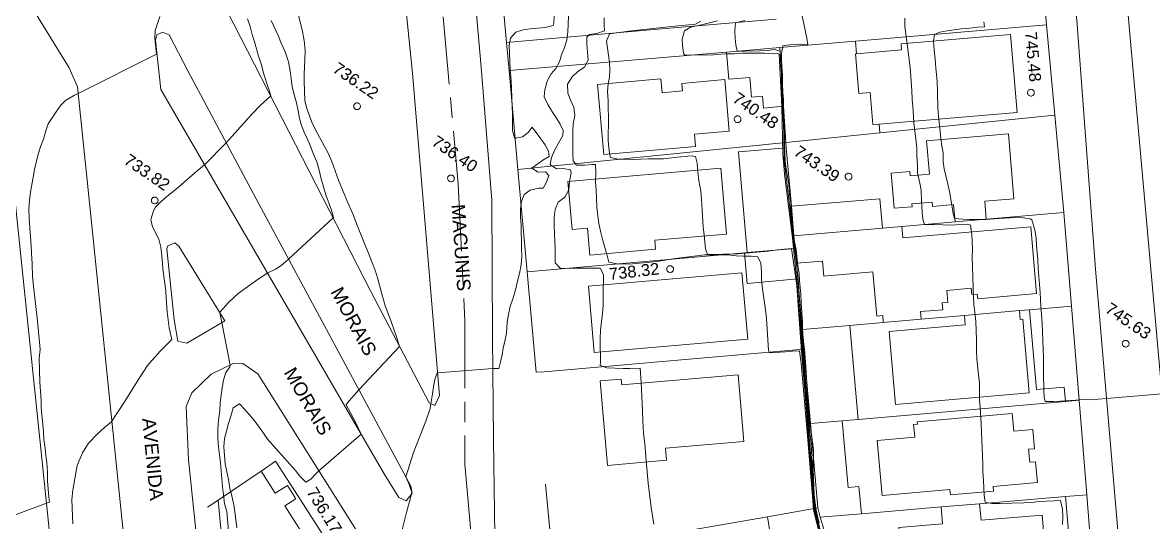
# Model space of a CAD drawing. Header units: metres. Extents: x 322294 to 7190115, y 7390841 to 10157759.
# Drawn here: x 323299.6 to 323466.7, y 7394051.7 to 7394125.7 of the extents above; entities that cross this region are included whole.
import ezdxf
from ezdxf.enums import TextEntityAlignment as Align

# ---------------------------------------------------------------- set-up
doc = ezdxf.new("R2010")
doc.units = ezdxf.units.M
doc.linetypes.add('T09', pattern=[17, 10, -2, 3, -2])
doc.layers.get('0').update_dxf_attribs({"lineweight": 18})
for name, color, linetype, lineweight in [('100_SIST_VIARIO_MEIO_FIO', 1, 'Continuous', 18), ('108_SEP_FIS_CANT_CENT_ILHA', 7, 'Continuous', 18), ('144_P_DUPLA_ASF_TOP', 7, 'Continuous', 18), ('160_P_SIMP_ASF_TOP', 7, 'Continuous', 18), ('206_MURO_E_MURO_ARRIMO', 7, 'Continuous', 18), ('214_PROJ_BEIRAL_EDIF', 10, 'Continuous', 18), ('508_LM_SETOR_FISCAL', 136, 'T09', 18), ('600_CURVA_MESTRA', 14, 'Continuous', 18), ('604_CURVA_INTERM', 7, 'Continuous', 18), ('606_PTO_COTADO', 7, 'Continuous', 18), ('608_PTO_COTADO_INTERVIA', 1, 'Continuous', 18)]:
    doc.layers.add(name, color=color, linetype=linetype, lineweight=lineweight)
doc.styles.add('Style-Arial', font='arial.ttf', dxfattribs={"height": 1.75})

# ---------------------------------------------------------------- blocks, each defined once
blk = doc.blocks.new('SP09')
at = {"color": 0, "linetype": 'Continuous'}
blk.add_lwpolyline([(-0.03, -0.51), (-0.14, -0.49), (-0.24, -0.46), (-0.31, -0.42), (-0.35, -0.39), (-0.42, -0.31), (-0.47, -0.24), (-0.51, -0.15), (-0.52, -0.09), (-0.52, 0.03), (-0.51, 0.11), (-0.48, 0.2), (-0.44, 0.27), (-0.4, 0.33), (-0.32, 0.39), (-0.23, 0.44), (-0.15, 0.48), (-0.1, 0.48), (-0.03, 0.48), (0.08, 0.48), (0.19, 0.44), (0.27, 0.4), (0.35, 0.32), (0.41, 0.23), (0.46, 0.11), (0.48, 0.03), (0.48, -0.03), (0.47, -0.08), (0.44, -0.21), (0.38, -0.3), (0.31, -0.38), (0.23, -0.44), (0.1, -0.49), (0.02, -0.51)], close=True, dxfattribs=at)
blk = doc.blocks.new('SP10')
at = {"color": 0, "linetype": 'Continuous'}
blk.add_lwpolyline([(-0.03, -0.51), (-0.14, -0.49), (-0.24, -0.46), (-0.31, -0.42), (-0.35, -0.39), (-0.42, -0.31), (-0.47, -0.24), (-0.51, -0.15), (-0.52, -0.09), (-0.52, 0.03), (-0.51, 0.11), (-0.48, 0.2), (-0.44, 0.27), (-0.4, 0.33), (-0.32, 0.39), (-0.23, 0.44), (-0.15, 0.48), (-0.1, 0.48), (-0.03, 0.48), (0.08, 0.48), (0.19, 0.44), (0.27, 0.4), (0.35, 0.32), (0.41, 0.23), (0.46, 0.11), (0.48, 0.03), (0.48, -0.03), (0.47, -0.08), (0.44, -0.21), (0.38, -0.3), (0.31, -0.38), (0.23, -0.44), (0.1, -0.49), (0.02, -0.51)], close=True, dxfattribs=at)

msp = doc.modelspace()

# ---------------------------------------------------------------- linework, layer by layer
at = {"layer": '100_SIST_VIARIO_MEIO_FIO'}
for points in [[(323402.467, 7394293.027), (323396.959, 7394284.669), (323379.983, 7394260.392), (323373.124, 7394249.782), (323369.878, 7394242.772), (323365.752, 7394232.659), (323364.018, 7394226.847), (323362.228, 7394218.531), (323361.124, 7394208.274), (323360.9, 7394198.864), (323362.004, 7394179.452), (323367.355, 7394119.089), (323368.904, 7394099.446), (323369.018, 7394079.171), (323369.147, 7394063.997)], [(323469.348, 7393957.504), (323458.149, 7394089.236), (323455.362, 7394126.09), (323454.246, 7394135.09), (323447.286, 7394216.704), (323443.01, 7394265.934)], [(323473.348, 7394010.25), (323461.245, 7394146.179), (323458.45, 7394178.641), (323457.999, 7394189.087), (323458.311, 7394198.213), (323460.236, 7394211.389), (323461.622, 7394217.468), (323466.173, 7394231.899), (323471.867, 7394242.636)], [(323330.54, 7393998.985), (323324.055, 7394061.021), (323323.741, 7394068.893), (323324.57, 7394070.906), (323327.414, 7394073.662), (323330.779, 7394075.3), (323332.093, 7394075.241), (323334.317, 7394073.739), (323349.148, 7394050.17)], [(323369.147, 7394063.997), (323369.37, 7394049.803), (323369.771, 7394047.607), (323376.626, 7394032.625), (323383.052, 7394020.748), (323397.688, 7393996.979), (323404.649, 7393985.456), (323414.316, 7393967.191), (323427.025, 7393939.225), (323431.028, 7393929.07), (323449.029, 7393876.68), (323451.932, 7393868.073), (323452.629, 7393867.119), (323454.538, 7393866.563), (323456.453, 7393867.368), (323457.166, 7393868.339), (323460.996, 7393892.362), (323467.067, 7393918.564)]]:
    msp.add_lwpolyline(points, dxfattribs=at)
msp.add_lwpolyline([(323356.218, 7394127.898), (323352.586, 7394172.079), (323351.899, 7394179.281), (323351.35, 7394181.098), (323350.169, 7394183.014), (323347.812, 7394184.584), (323346.016, 7394185.087), (323343.136, 7394184.732), (323340.791, 7394183.157), (323332.138, 7394169.77), (323325.166, 7394158.771), (323323.412, 7394155.449), (323321.842, 7394150.211), (323321.637, 7394144.632), (323322.713, 7394141.299), (323351.025, 7394085.911), (323359.667, 7394069.421), (323360.466, 7394069.061), (323361.195, 7394070.512), (323357.191, 7394118.209)], close=True, dxfattribs=at)
at = {"layer": '108_SEP_FIS_CANT_CENT_ILHA'}
for points in [[(323319.419, 7393945.96), (323322.303, 7393951.922), (323323.678, 7393957.414), (323323.359, 7393965.977), (323314.908, 7394045.605), (323309.426, 7394099.052), (323307.688, 7394116.227), (323306.417, 7394119.008), (323296.625, 7394134.99), (323295.785, 7394135.517), (323295.012, 7394135.092), (323295.287, 7394129.258), (323304.486, 7394041.215), (323311.65, 7393973.044), (323315.219, 7393944.282), (323315.625, 7393943.21), (323316.598, 7393942.854), (323317.791, 7393943.745)], [(323356.935, 7394057.104), (323334.451, 7394098.902), (323323.96, 7394118.592), (323321.225, 7394123.883), (323320.252, 7394124.313), (323319.411, 7394123.887), (323319.202, 7394123.115), (323319.963, 7394115.82), (323352.982, 7394058.961), (323355.183, 7394055.444), (323356.234, 7394054.966), (323357.112, 7394056.083)], [(323321.936, 7394081.704), (323322.475, 7394078.577), (323323.849, 7394078.288), (323326.189, 7394079.64), (323329.465, 7394081.577), (323322.668, 7394092.635), (323322.042, 7394093.132), (323321.012, 7394092.668), (323320.878, 7394092.239)]]:
    msp.add_lwpolyline(points, close=True, dxfattribs=at)
at = {"layer": '206_MURO_E_MURO_ARRIMO'}
for p, q in [((323369.821, 7394136.639), (323371.072, 7394122.785)), ((323450.906, 7394125.374), (323450.514, 7394129.634)), ((323452.137, 7394111.987), (323450.906, 7394125.374)), ((323371.072, 7394122.785), (323371.448, 7394118.613)), ((323371.448, 7394118.613), (323372.769, 7394103.984)), ((323453.459, 7394097.625), (323452.137, 7394111.987)), ((323372.769, 7394103.984), (323374.135, 7394088.85)), ((323454.578, 7394083.764), (323453.459, 7394097.625)), ((323374.135, 7394088.85), (323375.475, 7394073.999)), ((323375.475, 7394073.999), (323376.666, 7394074.021)), ((323456.834, 7394055.841), (323455.704, 7394069.828)), ((323377.834, 7394047.016), (323376.847, 7394057.39)), ((323328.451, 7394055.053), (323326.898, 7394054.003)), ((323347.061, 7394045.117), (323340.187, 7394055.781))]:
    msp.add_line(p, q, dxfattribs=at)
for points in [[(323410.91, 7394126.227), (323393.461, 7394124.742), (323371.072, 7394122.785)], [(323422.673, 7394122.972), (323450.906, 7394125.374)], [(323403.597, 7394121.349), (323371.448, 7394118.613)], [(323452.137, 7394111.987), (323426.271, 7394109.379)], [(323412.355, 7394107.976), (323372.769, 7394103.984)], [(323412.424, 7394107.19), (323412.355, 7394107.976)], [(323453.459, 7394097.625), (323441.979, 7394096.624)], [(323437.386, 7394096.223), (323429.504, 7394095.535)], [(323374.135, 7394088.85), (323406.274, 7394091.654)], [(323414.118, 7394087.771), (323414.771, 7394080.291)], [(323432.376, 7394081.827), (323438.766, 7394082.384)], [(323446.894, 7394083.094), (323448.368, 7394083.222)], [(323421.841, 7394080.908), (323426.767, 7394081.337)], [(323415.026, 7394077.368), (323376.666, 7394074.021)], [(323453.699, 7394069.653), (323423.056, 7394066.979)], [(323334.807, 7394059.349), (323336.95, 7394060.797), (323340.187, 7394055.781)], [(323441.004, 7394054.511), (323453.703, 7394055.578)], [(323423.522, 7394053.042), (323435.309, 7394054.032)], [(323392.321, 7394049.563), (323409.637, 7394052.595)]]:
    msp.add_lwpolyline(points, dxfattribs=at)
at = {"layer": '214_PROJ_BEIRAL_EDIF'}
for points in [[(323426.159, 7394110.692), (323446.569, 7394112.429), (323445.59, 7394123.93), (323429.407, 7394122.553), (323429.481, 7394121.675), (323422.831, 7394121.109), (323422.648, 7394121.093), (323423.147, 7394115.226), (323424.826, 7394115.369), (323425.23, 7394110.613)], [(323412.021, 7394113.318), (323411.475, 7394122.019), (323403.597, 7394121.349), (323403.948, 7394117.325), (323407.048, 7394117.596), (323407.301, 7394114.689), (323408.905, 7394114.829), (323409.059, 7394113.059)], [(323411.475, 7394122.019), (323422.673, 7394122.972), (323422.831, 7394121.109), (323422.648, 7394121.093), (323423.147, 7394115.226), (323424.826, 7394115.369), (323425.23, 7394110.613), (323426.159, 7394110.692), (323426.271, 7394109.379), (323412.355, 7394107.976), (323412.021, 7394113.318)], [(323403.325, 7394117.271), (323396.989, 7394116.718), (323397.086, 7394115.6), (323394.069, 7394115.337), (323393.891, 7394117.371), (323384.534, 7394116.554), (323385.439, 7394106.184), (323399.005, 7394107.368), (323398.845, 7394109.202), (323403.99, 7394109.651)], [(323437.386, 7394096.223), (323441.979, 7394096.624), (323441.753, 7394099.274), (323446.079, 7394099.642), (323445.261, 7394109.249), (323433.16, 7394108.219), (323433.581, 7394103.279), (323430.721, 7394103.035), (323430.667, 7394103.67), (323427.924, 7394103.436), (323428.368, 7394098.225), (323431.019, 7394098.451), (323430.983, 7394098.876), (323433.98, 7394099.131), (323434.032, 7394098.517), (323437.168, 7394098.784)], [(323406.65, 7394091.687), (323413.723, 7394092.304), (323413.562, 7394094.144), (323413.179, 7394098.539), (323412.424, 7394107.19), (323405.351, 7394106.573)], [(323402.74, 7394104.171), (323403.591, 7394094.421), (323393.001, 7394093.497), (323393.117, 7394092.162), (323383.408, 7394091.315), (323383.061, 7394095.291), (323380.776, 7394095.092), (323380.156, 7394102.2)], [(323426.64, 7394095.286), (323413.562, 7394094.144), (323413.179, 7394098.539), (323426.269, 7394099.653)], [(323426.64, 7394095.286), (323429.504, 7394095.535), (323429.652, 7394093.837), (323448.563, 7394095.487), (323449.425, 7394085.604), (323440.723, 7394084.844), (323440.663, 7394085.54), (323439.851, 7394085.469), (323439.77, 7394086.397), (323436.151, 7394086.081), (323436.307, 7394084.29), (323435.488, 7394084.219), (323435.574, 7394083.229), (323432.279, 7394082.942), (323432.376, 7394081.827), (323426.767, 7394081.337), (323426.679, 7394082.348), (323425.792, 7394082.27), (323425.218, 7394088.841), (323417.954, 7394088.207), (323417.761, 7394090.425), (323413.916, 7394090.09), (323413.723, 7394092.304), (323413.562, 7394094.144)], [(323406.65, 7394091.687), (323406.274, 7394091.654), (323406.669, 7394087.122), (323414.118, 7394087.771), (323413.916, 7394090.09), (323413.723, 7394092.304)], [(323405.877, 7394088.669), (323406.731, 7394078.882), (323384.048, 7394076.903), (323383.194, 7394086.69)], [(323448.368, 7394083.222), (323449.4, 7394071.393), (323453.515, 7394071.752), (323453.699, 7394069.653), (323455.704, 7394069.828), (323454.578, 7394083.764)], [(323446.894, 7394083.094), (323438.766, 7394082.384), (323438.888, 7394080.982), (323427.64, 7394080), (323428.582, 7394069.203), (323448.35, 7394070.928), (323447.399, 7394081.829), (323447.007, 7394081.795)], [(323420.697, 7394066.774), (323415.986, 7394066.363), (323415.026, 7394077.368), (323414.771, 7394080.291), (323421.841, 7394080.908), (323423.056, 7394066.979)], [(323405.295, 7394073.596), (323406.155, 7394063.738), (323394.574, 7394062.728), (323394.73, 7394060.947), (323386.011, 7394060.186), (323384.921, 7394072.674), (323388.039, 7394072.946), (323388.113, 7394072.097)], [(323420.697, 7394066.774), (323415.986, 7394066.363), (323417.074, 7394053.897), (323417.461, 7394052.532), (323423.522, 7394053.042), (323423.172, 7394057.049), (323421.558, 7394056.908)], [(323445.838, 7394067.882), (323431.779, 7394066.655), (323431.811, 7394066.286), (323431.241, 7394066.236), (323431.406, 7394064.353), (323425.885, 7394063.871), (323426.595, 7394055.735), (323436.615, 7394056.609), (323436.684, 7394055.827), (323443.077, 7394056.384), (323443.015, 7394057.086), (323449.54, 7394057.655), (323449.272, 7394060.722), (323448.417, 7394060.647), (323448.249, 7394062.579), (323449.099, 7394062.653), (323448.851, 7394065.498), (323446.068, 7394065.255)], [(323332.348, 7394035.306), (323345.124, 7394043.511), (323338.318, 7394054.204), (323339.958, 7394055.247), (323338.694, 7394057.232), (323336.886, 7394056.082), (323334.807, 7394059.349), (323328.451, 7394055.053), (323330.153, 7394037.194), (323330.848, 7394037.641)], [(323453.703, 7394055.578), (323454.132, 7394050.463), (323457.247, 7394050.725), (323456.834, 7394055.841)], [(323409.637, 7394052.595), (323417.074, 7394053.897), (323417.461, 7394052.532), (323418.504, 7394048.97), (323419.845, 7394044.387), (323413.658, 7394041.545), (323393.591, 7394032.326), (323393.273, 7394034.29), (323388.941, 7394033.587), (323388.392, 7394036.977), (323387.713, 7394036.867), (323386.077, 7394046.949), (323387.631, 7394047.201), (323387.388, 7394048.699), (323392.321, 7394049.563), (323392.659, 7394047.477), (323406.1, 7394049.657), (323406.296, 7394048.449), (323407.182, 7394048.593), (323408.266, 7394041.915), (323411.754, 7394042.481), (323411.162, 7394046.13), (323410.698, 7394046.055)], [(323451.258, 7394041.058), (323446.627, 7394040.691), (323446.497, 7394042.236), (323429.911, 7394040.842), (323429.056, 7394051.015), (323435.517, 7394051.558), (323435.309, 7394054.032), (323441.004, 7394054.511), (323441.21, 7394052.064), (323450.269, 7394052.825)]]:
    msp.add_lwpolyline(points, close=True, dxfattribs=at)
at = {"layer": '508_LM_SETOR_FISCAL'}
msp.add_lwpolyline([(323343.065, 7394332.724), (323344.391, 7394325.283), (323348.357, 7394290.868), (323351.423, 7394262.391), (323353.555, 7394242.594), (323354.441, 7394218.108), (323355.134, 7394198.946), (323356.756, 7394181.451), (323358.706, 7394160.425), (323363.917, 7394101.855), (323364.928, 7394081.592), (323364.896, 7394060.351), (323367.232, 7394034.125), (323410.022, 7393965.034), (323429.652, 7393918.888), (323443.08, 7393868.642), (323448.918, 7393847.221), (323455.854, 7393821.418), (323456.737, 7393818.131), (323467.637, 7393781.957), (323472.177, 7393766.89), (323473.045, 7393761.884)], dxfattribs=at)
at = {"layer": '600_CURVA_MESTRA'}
for points, elevation in [([(323336.277, 7394125.998), (323337.317, 7394123.815), (323337.793, 7394122.684), (323338.381, 7394121.398), (323338.833, 7394119.926), (323339.096, 7394118.591), (323339.237, 7394117.391), (323339.408, 7394116.251), (323339.658, 7394115.219), (323340.032, 7394113.823), (323340.281, 7394112.642), (323340.488, 7394111.541), (323340.794, 7394110.464), (323341.194, 7394109.51), (323341.617, 7394108.553), (323342.086, 7394107.437), (323342.489, 7394106.334), (323343.024, 7394105.091), (323343.365, 7394103.866), (323343.69, 7394102.601), (323344.37, 7394100.229), (323345.185, 7394097.958), (323345.513, 7394096.89), (323345.448, 7394096.822), (323338.857, 7394090.711), (323338.399, 7394090.311), (323337.763, 7394089.776), (323336.91, 7394089.209), (323335.816, 7394088.668), (323334.363, 7394087.763), (323331.404, 7394085.631), (323329.966, 7394084.297), (323328.753, 7394082.917), (323328.713, 7394082.8), (323329.019, 7394081.313), (323330.237, 7394075.036), (323330.251, 7394074.921), (323330.191, 7394074.769), (323329.566, 7394073.829), (323329.232, 7394072.811), (323329.052, 7394071.64), (323328.768, 7394069.434), (323328.719, 7394068.295), (323328.515, 7394066.902), (323328.404, 7394065.542), (323328.42, 7394064.238), (323328.511, 7394062.859), (323328.791, 7394060.578), (323329.111, 7394056.998), (323329.229, 7394055.825), (323329.407, 7394054.493), (323329.718, 7394053.368), (323330.019, 7394049.89)], 735), ([(323417.296, 7394050.447), (323416.832, 7394052.432), (323416.499, 7394054.129), (323416.088, 7394059.523), (323415.113, 7394071.838), (323414.654, 7394077.114), (323414.253, 7394083.163), (323413.976, 7394086.797), (323413.22, 7394092.284), (323411.118, 7394092.079), (323409.775, 7394091.9), (323405.256, 7394091.497), (323400.793, 7394091.414), (323400.513, 7394092.217), (323400.267, 7394094.3), (323400.159, 7394095.437), (323400.007, 7394097.944), (323399.912, 7394099.517), (323399.79, 7394100.788), (323399.5, 7394102.363), (323399.341, 7394103.649), (323399.257, 7394104.917), (323399.008, 7394105.91), (323398.441, 7394105.993), (323396.286, 7394105.817), (323394.274, 7394105.556), (323393.126, 7394105.527), (323392.056, 7394105.534), (323390.916, 7394105.513), (323389.889, 7394105.474), (323388.737, 7394105.519), (323387.59, 7394105.499), (323386.451, 7394105.763), (323386.352, 7394106.12), (323386.215, 7394107.162), (323386.12, 7394108.256), (323386.11, 7394109.404), (323386.154, 7394110.477), (323386.162, 7394111.617), (323386.092, 7394113.18), (323386.08, 7394114.186), (323386.025, 7394115.52), (323386.09, 7394116.656), (323386.316, 7394117.638), (323386.349, 7394118.687), (323386.279, 7394119.845), (323385.862, 7394122.949), (323386.298, 7394124.023), (323389.168, 7394124.416), (323394.543, 7394125.049), (323399.025, 7394125.497), (323399.814, 7394125.927)], 740), ([(323467.958, 7394070.793), (323459.778, 7394070.082), (323457.279, 7394069.901), (323456.257, 7394069.916), (323455.17, 7394069.817), (323452.973, 7394069.707), (323451.857, 7394069.634), (323450.701, 7394069.658), (323450.566, 7394070.296), (323450.487, 7394071.35), (323450.424, 7394073.776), (323450.452, 7394076.238), (323450.396, 7394077.38), (323450.363, 7394078.638), (323450.234, 7394081.179), (323450.168, 7394082.5), (323450.067, 7394083.711), (323449.951, 7394085.768), (323449.734, 7394088.137), (323449.648, 7394089.336), (323449.591, 7394090.583), (323449.428, 7394092.706), (323449.341, 7394093.759), (323449.188, 7394095.067), (323448.74, 7394096.505), (323448.458, 7394096.664), (323447.423, 7394096.843), (323446.299, 7394096.864), (323443.09, 7394096.695), (323441.939, 7394096.593), (323440.717, 7394096.554), (323439.532, 7394096.565), (323438.495, 7394096.62), (323437.306, 7394096.727), (323437.071, 7394097.387), (323436.941, 7394098.386), (323436.543, 7394100.719), (323436.316, 7394101.819), (323435.769, 7394104.083), (323435.638, 7394105.096), (323435.597, 7394106.171), (323435.621, 7394106.418), (323435.431, 7394107.427), (323435.293, 7394108.505), (323435.193, 7394109.609), (323434.926, 7394111.872), (323434.834, 7394113.047), (323434.772, 7394115.444), (323434.748, 7394117.02), (323434.519, 7394118.978), (323434.418, 7394120.35), (323434.269, 7394121.628), (323434.187, 7394122.939), (323434.318, 7394123.955), (323435.132, 7394124.303), (323436.221, 7394124.496), (323437.253, 7394124.653), (323438.293, 7394124.784), (323439.565, 7394124.883), (323440.684, 7394125.008), (323441.704, 7394125.093), (323441.631, 7394125.801)], 745)]:
    msp.add_lwpolyline(points, dxfattribs=dict(at, elevation=elevation))
at = {"layer": '604_CURVA_INTERM'}
for points, elevation in [([(323331.21, 7394050.961), (323330.981, 7394052.975), (323330.796, 7394054.344), (323330.501, 7394055.683), (323330.206, 7394056.771), (323329.996, 7394058.076), (323329.748, 7394059.222), (323329.517, 7394060.427), (323329.276, 7394062.917), (323329.418, 7394064.148), (323329.669, 7394065.267), (323329.969, 7394066.384), (323330.364, 7394067.609), (323330.654, 7394068.686), (323331.61, 7394069.271), (323332.369, 7394068.507), (323333.718, 7394066.918), (323335.071, 7394065.099), (323335.765, 7394064.071), (323336.591, 7394063.139), (323337.446, 7394062.213), (323339.056, 7394060.378), (323339.864, 7394059.42), (323340.545, 7394058.576), (323341.422, 7394057.704), (323342.14, 7394058.149), (323342.917, 7394058.943), (323343.354, 7394059.377), (323349.574, 7394064.83), (323348.779, 7394066.56), (323347.361, 7394069.166), (323347.768, 7394069.679), (323348.225, 7394070.189), (323348.937, 7394071.019), (323349.263, 7394071.365), (323355.284, 7394077.784), (323355.138, 7394078.122), (323354.808, 7394079.211), (323354.045, 7394081.501), (323353.159, 7394083.789), (323352.629, 7394085.587), (323351.988, 7394087.955), (323351.698, 7394088.927), (323351.179, 7394090.325), (323350.673, 7394091.604), (323350.264, 7394092.53), (323349.867, 7394093.501), (323348.974, 7394095.856), (323348.461, 7394097.152), (323347.446, 7394099.546), (323346.267, 7394102.405), (323345.264, 7394105.161), (323344.699, 7394106.386), (323344.143, 7394107.482), (323342.782, 7394109.951), (323342.315, 7394110.975), (323341.938, 7394111.925), (323341.535, 7394113.124), (323341.285, 7394114.205), (323341.165, 7394117.021), (323341.162, 7394118.046), (323341.271, 7394120.251), (323341.293, 7394121.564), (323341.17, 7394123.073), (323340.924, 7394124.368), (323340.314, 7394126.801)], 736), ([(323380.234, 7394126.659), (323380.199, 7394125.424), (323380.143, 7394124.36), (323379.972, 7394123.149), (323379.626, 7394122.045), (323379.18, 7394120.927), (323378.891, 7394119.881), (323378.387, 7394118.912), (323377.696, 7394118.135), (323377.078, 7394117.048), (323376.724, 7394115.767), (323376.664, 7394114.723), (323377.186, 7394113.567), (323377.859, 7394112.465), (323378.444, 7394111.545), (323379.021, 7394110.675), (323379.433, 7394109.743), (323379.404, 7394108.982), (323378.811, 7394107.986), (323378.223, 7394106.896), (323377.739, 7394105.755), (323377.522, 7394104.699), (323378.461, 7394104.076), (323379.489, 7394104.125), (323380.553, 7394103.911), (323380.636, 7394103.486), (323380.396, 7394102.185), (323380.282, 7394100.974), (323379.721, 7394099.894), (323378.734, 7394099.126), (323378.271, 7394098.072), (323378.115, 7394096.86), (323378.112, 7394095.732), (323378.187, 7394094.429), (323378.203, 7394093.344), (323378.267, 7394092.328), (323378.249, 7394090.169), (323379.003, 7394089.382), (323380.149, 7394089.326), (323381.493, 7394089.371), (323383.823, 7394089.388), (323384.923, 7394089.395), (323385.435, 7394088.409), (323385.356, 7394085.539), (323385.367, 7394083.959), (323385.287, 7394082.638), (323384.987, 7394080.212), (323384.932, 7394078.932), (323384.898, 7394077.625), (323384.949, 7394076.555), (323384.967, 7394075.403), (323384.914, 7394074.945), (323385.909, 7394074.615), (323388.306, 7394074.527), (323389.321, 7394074.521), (323390.839, 7394074.586), (323390.984, 7394072.468), (323391.194, 7394068.314), (323391.245, 7394066.752), (323391.346, 7394064.946), (323391.512, 7394063.45), (323391.701, 7394060.883), (323392.021, 7394057.532), (323392.45, 7394053.946), (323392.852, 7394051.512)], 738), ([(323402.274, 7394125.986), (323401.075, 7394125.66), (323399.912, 7394125.372), (323398.273, 7394125.008), (323397.398, 7394124.476), (323397.056, 7394123.264), (323397.081, 7394122.257), (323397.231, 7394121.251), (323397.276, 7394121.074), (323397.366, 7394120.94), (323400.596, 7394120.89), (323401.66, 7394120.937), (323402.726, 7394121.031), (323403.764, 7394121.088), (323404.783, 7394121.103), (323405.967, 7394121.192), (323408.155, 7394121.195), (323409.172, 7394121.178), (323410.468, 7394121.091), (323411.109, 7394121.118), (323411.358, 7394121.02), (323411.755, 7394113.288), (323411.94, 7394106.294), (323412.176, 7394103.315), (323413.328, 7394093.803), (323414.104, 7394086.494), (323414.618, 7394078.902), (323415.598, 7394066.956), (323416.427, 7394056.081), (323416.558, 7394054.131), (323417.354, 7394050.513)], 741)]:
    msp.add_lwpolyline(points, dxfattribs=dict(at, elevation=elevation))
at = {"layer": '604_CURVA_INTERM', "flags": 128}
for points, elevation in [([(323319.814, 7394126.62), (323319.142, 7394124.518), (323319.097, 7394123.407), (323319.351, 7394121.016), (323307.789, 7394115.229), (323307.222, 7394114.974), (323305.91, 7394114.194), (323305.194, 7394113.468), (323304.505, 7394112.499), (323303.354, 7394110.745), (323303.002, 7394109.713), (323302.634, 7394108.445), (323302.232, 7394107.468), (323301.848, 7394106.238), (323301.327, 7394103.971), (323301.1, 7394102.828), (323300.73, 7394100.616), (323300.558, 7394099.408), (323300.486, 7394098.168), (323300.528, 7394096.77), (323300.61, 7394095.338), (323300.841, 7394092.656), (323300.858, 7394091.625), (323300.989, 7394090.02), (323301.025, 7394088.116), (323301.201, 7394086.284), (323301.55, 7394083.238), (323301.712, 7394082.017), (323301.885, 7394079.925), (323302.068, 7394078.429), (323302.15, 7394077.355), (323301.978, 7394075.987), (323302.122, 7394072.517), (323302.276, 7394069.862), (323302.316, 7394068.739), (323302.622, 7394065.175), (323302.715, 7394064.006), (323302.895, 7394062.749), (323303, 7394061.63), (323303.13, 7394060.629), (323303.219, 7394059.24), (323303.244, 7394057.871), (323303.417, 7394055.547), (323303.508, 7394054.745), (323303.087, 7394054.607), (323292.72, 7394050.732)], 733), ([(323332.798, 7394126.27), (323333.168, 7394125.109), (323333.499, 7394123.952), (323333.88, 7394122.728), (323334.442, 7394120.743), (323334.829, 7394119.599), (323335.22, 7394118.062), (323335.455, 7394117.317), (323335.703, 7394116.534), (323335.972, 7394115.698), (323336.224, 7394114.866), (323334.671, 7394113.429), (323333.491, 7394112.225), (323330.54, 7394108.914), (323329.636, 7394107.938), (323326.455, 7394104.641), (323325.361, 7394103.751), (323322.639, 7394101.398), (323321.864, 7394100.745), (323320.804, 7394099.906), (323320.022, 7394099.223), (323319.202, 7394098.41), (323318.887, 7394097.865), (323318.527, 7394096.558), (323318.739, 7394095.481), (323319.668, 7394093.668), (323319.98, 7394092.48), (323320.123, 7394091.217), (323320.351, 7394088.861), (323320.74, 7394086.016), (323320.782, 7394084.92), (323320.901, 7394082.925), (323321.195, 7394080.528), (323321.608, 7394078.805), (323319.878, 7394077.111), (323318.013, 7394074.977), (323316.93, 7394073.308), (323314.605, 7394069.596), (323312.649, 7394066.56), (323311.69, 7394065.832), (323310.557, 7394064.829), (323309.314, 7394063.457), (323308.403, 7394062.064), (323307.625, 7394060.175), (323306.967, 7394056.544), (323306.83, 7394055.156), (323306.955, 7394051.542)], 734), ([(323378.141, 7394126.676), (323378.083, 7394125.664), (323377.997, 7394125.285), (323376.783, 7394124.993), (323375.666, 7394124.88), (323374.593, 7394124.791), (323373.521, 7394124.631), (323372.476, 7394124.303), (323371.686, 7394123.419), (323371.481, 7394122.344), (323371.5, 7394121.195), (323371.561, 7394119.952), (323371.64, 7394118.761), (323371.73, 7394117.72), (323371.818, 7394116.034), (323371.851, 7394114.526), (323371.924, 7394113.277), (323371.96, 7394112.223), (323371.948, 7394110.939), (323371.964, 7394109.729), (323372.273, 7394108.68), (323372.439, 7394108.583), (323373.464, 7394108.785), (323374.28, 7394109.427), (323374.859, 7394110.251), (323376.133, 7394108.53), (323376.775, 7394107.604), (323377.305, 7394106.669), (323377.368, 7394105.904), (323376.47, 7394105.349), (323374.807, 7394104.165), (323375.744, 7394103.588), (323376.824, 7394103.619), (323377.351, 7394103.077), (323377.011, 7394102.101), (323376.494, 7394101.224), (323375.838, 7394101.192), (323374.567, 7394100.902), (323373.678, 7394100.286), (323373.279, 7394099.251), (323373.142, 7394098.163), (323373.145, 7394096.88), (323373.23, 7394095.759), (323373.235, 7394094.749), (323373.279, 7394093.386), (323373.272, 7394092.337), (323373.357, 7394091.159), (323373.23, 7394089.867), (323373.005, 7394088.566), (323372.696, 7394087.47), (323372.417, 7394086.174), (323372.057, 7394084.962), (323371.629, 7394083.676), (323371.364, 7394082.524), (323371.169, 7394081.386), (323371.07, 7394079.772), (323370.838, 7394078.573), (323370.592, 7394077.55), (323370.418, 7394076.555), (323370.193, 7394075.503), (323369.947, 7394074.521), (323369.057, 7394074.509), (323360.912, 7394073.886), (323360.812, 7394073.858), (323360.487, 7394072.878), (323360.279, 7394071.818), (323360.14, 7394070.774), (323359.893, 7394069.319), (323359.777, 7394068.595), (323359.175, 7394066.738), (323357.35, 7394062.081), (323356.199, 7394058.472), (323356.673, 7394057.383), (323356.906, 7394056.765), (323357.095, 7394056.228), (323356.879, 7394055.372), (323356.297, 7394053.227), (323355.584, 7394050.468)], 737), ([(323385.505, 7394126.42), (323385.513, 7394125.384), (323385.578, 7394124.468), (323384.409, 7394124.087), (323383.361, 7394123.934), (323382.932, 7394123.576), (323382.96, 7394122.533), (323383.166, 7394120.127), (323382.615, 7394119.103), (323381.606, 7394118.452), (323380.773, 7394117.687), (323380.088, 7394116.585), (323380.157, 7394115.247), (323380.56, 7394114.138), (323381.009, 7394113.188), (323381.194, 7394111.952), (323380.929, 7394110.722), (323380.874, 7394109.685), (323380.864, 7394108.662), (323380.87, 7394106.418), (323380.916, 7394105.235), (323381.436, 7394104.627), (323382.671, 7394104.621), (323383.783, 7394104.716), (323384.222, 7394104.7), (323384.274, 7394103.5), (323384.235, 7394102.175), (323384.334, 7394100.896), (323384.374, 7394099.718), (323384.444, 7394098.406), (323384.577, 7394097.051), (323384.732, 7394095.97), (323384.996, 7394094.646), (323385.319, 7394093.447), (323385.999, 7394091.07), (323386.221, 7394090.28), (323387.68, 7394089.976), (323389.709, 7394090.027), (323392.319, 7394090.244), (323393.6, 7394090.398), (323395.678, 7394090.736), (323399.187, 7394091.218), (323400.342, 7394091.325), (323403.774, 7394091.335), (323405.031, 7394091.204), (323406.041, 7394091.154), (323407.217, 7394091.159), (323408.231, 7394091.046), (323408.657, 7394090.088), (323408.769, 7394088.805), (323408.788, 7394087.652), (323408.916, 7394086.323), (323409.34, 7394083.207), (323409.528, 7394081.964), (323409.648, 7394079.548), (323409.806, 7394077.232), (323409.966, 7394076.857), (323412.306, 7394076.969), (323413.334, 7394077.082), (323414.358, 7394077.139), (323414.614, 7394075.322), (323415.634, 7394063.988), (323416.328, 7394055.567), (323416.471, 7394053.621), (323417.289, 7394050.185)], 739), ([(323417.418, 7394050.578), (323416.619, 7394054.284), (323416.337, 7394058.413), (323416.112, 7394063.396), (323415.633, 7394067.643), (323415.367, 7394071.683), (323414.799, 7394078.571), (323414.164, 7394087.858), (323412.102, 7394105.412), (323412.052, 7394109.404), (323411.733, 7394116.886), (323411.701, 7394118.323), (323411.635, 7394119.206), (323411.546, 7394121.458), (323410.684, 7394121.728), (323409.678, 7394121.585), (323408.528, 7394121.521), (323406.299, 7394121.476), (323405.187, 7394121.489), (323404.991, 7394122.41), (323404.87, 7394123.427), (323404.84, 7394124.484), (323404.923, 7394125.667), (323406.286, 7394126.002)], 742), ([(323414.752, 7394126.657), (323415.011, 7394125.549), (323415.45, 7394123.407), (323415.601, 7394122.398), (323414.549, 7394122.506), (323413.512, 7394122.492), (323412.491, 7394122.391), (323411.897, 7394122.283), (323411.721, 7394121.137), (323411.739, 7394120.041), (323411.849, 7394117.866), (323411.873, 7394116.608), (323411.924, 7394115.342), (323412.027, 7394114.286), (323412.039, 7394113.207), (323412.105, 7394110.79), (323412.173, 7394109.624), (323412.167, 7394107.428), (323412.25, 7394105.134), (323412.413, 7394104.03), (323412.625, 7394102.924), (323412.817, 7394101.73), (323412.912, 7394100.291), (323413.079, 7394099.044), (323413.102, 7394097.867), (323413.221, 7394096.778), (323413.318, 7394095.503), (323413.658, 7394093.291), (323413.89, 7394092.122), (323413.983, 7394091.073), (323414.132, 7394089.717), (323414.314, 7394088.587), (323414.38, 7394087.526), (323414.492, 7394086.528), (323414.568, 7394085.5), (323414.609, 7394084.245), (323414.782, 7394082.007), (323414.829, 7394081.611), (323414.841, 7394080.599), (323414.885, 7394079.592), (323414.966, 7394078.56), (323415.11, 7394077.38), (323415.361, 7394074.07), (323415.427, 7394072.98), (323415.517, 7394071.936), (323415.598, 7394069.443), (323415.822, 7394067.016), (323416.165, 7394064.788), (323416.326, 7394063.639), (323416.427, 7394062.486), (323416.399, 7394059.795), (323416.428, 7394058.29), (323416.571, 7394055.835), (323416.803, 7394053.811), (323417.034, 7394052.671), (323417.265, 7394051.639)], 743), ([(323429.954, 7394126.385), (323429.975, 7394125.113), (323430.356, 7394122.162), (323430.733, 7394119.057), (323430.974, 7394115.642), (323431.048, 7394114.338), (323431.17, 7394112.795), (323431.212, 7394111.551), (323431.307, 7394110.419), (323431.602, 7394108.131), (323431.7, 7394107.014), (323431.742, 7394105.943), (323431.827, 7394104.509), (323431.845, 7394103.499), (323432.15, 7394101.963), (323432.376, 7394100.922), (323432.42, 7394099.341), (323432.531, 7394097.675), (323432.63, 7394096.635), (323432.872, 7394095.821), (323434.267, 7394095.815), (323436.829, 7394095.748), (323438.108, 7394095.839), (323439.228, 7394095.875), (323439.65, 7394095.737), (323439.866, 7394094.363), (323439.926, 7394093.334), (323439.931, 7394092.205), (323439.906, 7394091.035), (323439.947, 7394089.44), (323440.02, 7394088.24), (323440.06, 7394086.401), (323440.111, 7394085.088), (323440.173, 7394083.973), (323440.283, 7394082.799), (323440.442, 7394081.476), (323440.537, 7394078.776), (323440.547, 7394077.018), (323440.599, 7394075.951), (323440.762, 7394074.54), (323440.974, 7394072.311), (323440.972, 7394071.017), (323441.004, 7394069.874), (323441.108, 7394068.804), (323441.236, 7394066.35), (323441.321, 7394063.95), (323441.359, 7394062.757), (323441.479, 7394060.359), (323441.498, 7394059.218), (323441.554, 7394057.968), (323441.696, 7394055.772), (323441.827, 7394054.748), (323442.82, 7394054.55), (323444.059, 7394054.543), (323447.526, 7394054.648), (323448.734, 7394054.715), (323449.779, 7394054.826), (323452.026, 7394054.962), (323452.953, 7394054.968), (323453.25, 7394053.732), (323453.288, 7394052.581), (323453.237, 7394051.443)], 744)]:
    msp.add_lwpolyline(points, dxfattribs=dict(at, elevation=elevation))

# ---------------------------------------------------------------- block references
at = {"layer": '606_PTO_COTADO', "rotation": 325.5688295630279}
for p in [(323448.613, 7394115.333, 745.485), (323349.01, 7394113.325, 736.22), (323405.26, 7394111.395, 740.48), (323421.659, 7394102.908, 743.395), (323362.895, 7394102.649, 736.4), (323395.289, 7394089.224, 738.32), (323462.619, 7394078.189, 745.625)]:
    msp.add_blockref('SP09', p, dxfattribs=at)
at = {"layer": '608_PTO_COTADO_INTERVIA', "rotation": 325.5688295630279}
msp.add_blockref('SP10', (323319.107, 7394099.379, 733.821), dxfattribs=at)

# ---------------------------------------------------------------- texts
at = {"layer": '144_P_DUPLA_ASF_TOP', "style": 'Style-Arial'}
for s, rotation, p in [('MORAIS', 298.2768, (323345.891, 7394086.364)), ('MORAIS', 300.14479, (323338.953, 7394074.444)), ('AVENIDA', 275.56497, (323318.209, 7394067.221))]:
    msp.add_text(s, height=2, rotation=rotation, dxfattribs=at).set_placement(p, align=Align.MIDDLE_LEFT)
at = {"layer": '160_P_SIMP_ASF_TOP', "style": 'Style-Arial'}
msp.add_text('MACUNIS', height=2, rotation=273.92629, dxfattribs=at).set_placement((323363.931, 7394098.842), align=Align.MIDDLE_LEFT)
at = {"layer": '606_PTO_COTADO', "style": 'Style-Arial'}
for s, rotation, p in [('745.48', 275.32793, (323448.912, 7394120.671, 745.485)), ('736.22', 325.56883, (323348.811, 7394117.116, 736.22)), ('740.48', 325.56883, (323407.918, 7394112.7, 740.48)), ('736.40', 325.56883, (323363.442, 7394106.294, 736.4)), ('743.39', 325.56883, (323416.958, 7394104.818, 743.395)), ('738.32', 6.59116, (323389.942, 7394088.908, 738.32)), ('745.63', 325.56883, (323462.978, 7394081.573, 745.625)), ('736.17', 301.75987, (323344.147, 7394053.552, 736.175))]:
    msp.add_text(s, height=1.75, rotation=rotation, dxfattribs=at).set_placement(p, align=Align.MIDDLE_CENTER)
at = {"layer": '608_PTO_COTADO_INTERVIA', "style": 'Style-Arial'}
msp.add_text('733.82', height=1.75, rotation=325.56883, dxfattribs=at).set_placement((323317.956, 7394103.566, 733.821), align=Align.MIDDLE_CENTER)

doc.saveas('drawing.dxf')
